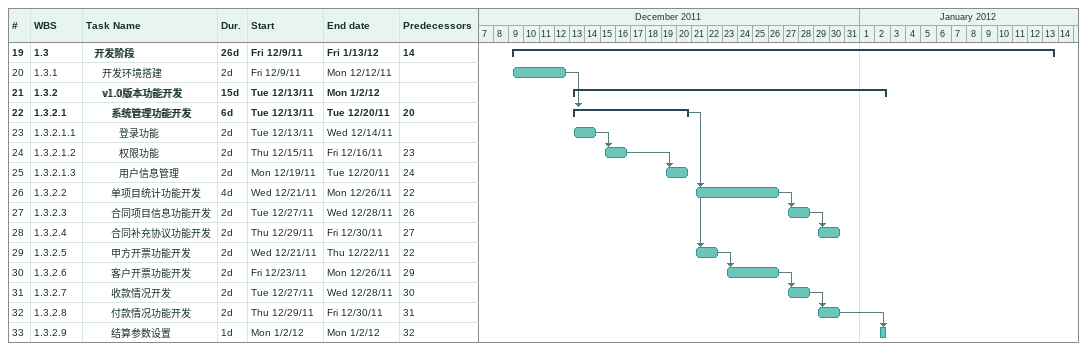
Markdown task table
| ID | WBS | Task | Duration | Start | Finish | Predecessors |
|---|---|---|---|---|---|---|
| 19 | 1.3 | **开发阶段** | 26d | 2011-12-09 | 2012-01-13 | 14 |
| 20 | 1.3.1 | 开发环境搭建 | 2d | 2011-12-09 | 2011-12-12 |  |
| 21 | 1.3.2 | **v1.0版本功能开发** | 15d | 2011-12-13 | 2012-01-02 |  |
| 22 | 1.3.2.1 | **系统管理功能开发** | 6d | 2011-12-13 | 2011-12-20 | 20 |
| 23 | 1.3.2.1.1 | 登录功能 | 2d | 2011-12-13 | 2011-12-14 |  |
| 24 | 1.3.2.1.2 | 权限功能 | 2d | 2011-12-15 | 2011-12-16 | 23 |
| 25 | 1.3.2.1.3 | 用户信息管理 | 2d | 2011-12-19 | 2011-12-20 | 24 |
| 26 | 1.3.2.2 | 单项目统计功能开发 | 4d | 2011-12-21 | 2011-12-26 | 22 |
| 27 | 1.3.2.3 | 合同项目信息功能开发 | 2d | 2011-12-27 | 2011-12-28 | 26 |
| 28 | 1.3.2.4 | 合同补充协议功能开发 | 2d | 2011-12-29 | 2011-12-30 | 27 |
| 29 | 1.3.2.5 | 甲方开票功能开发 | 2d | 2011-12-21 | 2011-12-22 | 22 |
| 30 | 1.3.2.6 | 客户开票功能开发 | 2d | 2011-12-23 | 2011-12-26 | 29 |
| 31 | 1.3.2.7 | 收款情况开发 | 2d | 2011-12-27 | 2011-12-28 | 30 |
| 32 | 1.3.2.8 | 付款情况功能开发 | 2d | 2011-12-29 | 2011-12-30 | 31 |
| 33 | 1.3.2.9 | 结算参数设置 | 1d | 2012-01-02 | 2012-01-02 | 32 |
